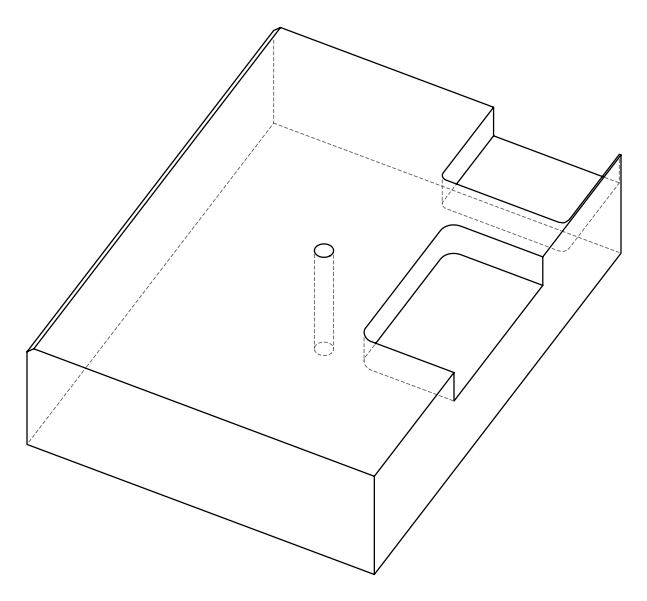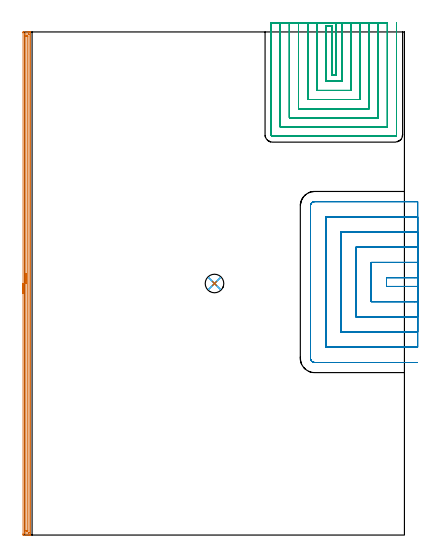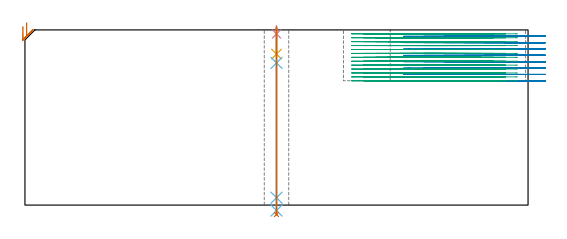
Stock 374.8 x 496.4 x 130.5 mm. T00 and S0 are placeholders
(PLAN: 7 operations, 6 tool changes, 117.7 min)
(1 AREA_MILL | FG_CHAMFER_SURFACE | UGT0205_001 | 12.11 min | 13591 mm3)
(2 MILL_SLOT | SLOT_PARTIAL_RECTANGULAR | UGT0201_094 | Follow Part, ap 5, ae 75% | 35.11 min | 692391 mm3)
(3 MILL_SLOT_1 | SLOT_PARTIAL_RECTANGULAR_1 | NXT0201_011 | Follow Part, ap 3, ae 75% | 69.19 min | 558273 mm3)
(4 SPOT_DRILL | STEP1HOLE | NXT0321_9005460120000 | 0.05 min | 188 mm3)
(5 DRILL_BLIND_HOLE_INTO_CENTER | STEP1HOLE | NXT0301_128 | 0.08 min | 1687 mm3)
(6 GUN_DRILL_THROUGH_HOLE | STEP1HOLE | UGT0307_008 | 0.64 min | 10740 mm3)
(7 DRILL_TO_ENLARGE_THROUGH_HOLE | STEP1HOLE | UGT0301_252 | 0.56 min | 21687 mm3)
(TOOL UGT0205_001 | Chamfer Mill 20 x 3 x 45 deg. | D20 FL50 Z2)
(TOOL UGT0201_094 | End mill 20 mm | D20 FL38 Z4)
(TOOL NXT0201_011 | ENDMILL 12mm [2P460-1200-NA 1630] | D12 FL38 Z6)
(TOOL NXT0321_9005460120000 | NC Spot Drill, 142deg, 12mm, Carbide, Uncoated | D12 PA142 FL30 Z2)
(TOOL NXT0301_128 | Carbide Drill 12mm [861.1-1200-036A1-GP GC34] | D12 PA150 FL37.4 Z2)
(TOOL UGT0307_008 | Gun Drill 11 mm | D11 PA130 FL24 Z1)
(TOOL UGT0301_252 | Twist Drill 18.3 mm | D18.3 PA118 FL135 Z2)
(OP 1 AREA_MILL)
G17 G21 G94 G90
T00 M6
G54
G17 G0 G90 X-1.5 Y238.2 S1061 M3
G43 Z140.5 H0
Z133.1
G94 G1 Y238.238 Z132.228 F250.
Y238.352 Z131.364
Y238.541 Z130.512
Y238.803 Z129.68
Y239.137 Z128.874
Y239.54 Z128.1
Y240.008 Z127.364
Y240.54 Z126.672
Y241.129 Z126.029
Y241.772 Z125.44
Y242.464 Z124.908
Y243.2 Z124.44
Y243.974 Z124.037
Y244.78 Z123.703
Y245.612 Z123.441
Y246.463 Z123.252
Y247.328 Z123.138
Y248.2 Z123.1
Y495.466
X-1.499 Y495.776 Z123.101
X-1.494 Y496.354 Z123.104
X-1.492 Y496.392 Z123.106
X-0.918 Y496.4 Z123.679
X2.645 Z127.24
X4.074 Z128.67
X4.427 Z129.022
X5.133 Z129.733
X5.439 Z130.038
X5.848 Y496.393 Z130.439
X5.897 Y496.39 Z130.488
X5.9 Y496.223 Z130.5
Y0.177
X5.897 Y0.01 Z130.488
X5.848 Y0.007 Z130.44
X5.439 Y0. Z130.038
X5.133 Z129.732
X4.427 Z129.022
X3.183 Z127.78
X1.755 Z126.35
X-0.918 Y0.001 Z123.679
X-1.165 Y0.003 Z123.432
X-1.492 Y0.008 Z123.106
X-1.494 Y0.046 Z123.104
X-1.499 Y0.624 Z123.101
X-1.5 Y1.208 Z123.1
Y248.2
X-0.086 Z124.514
X-0.085 Y494.106 Z124.515
X-0.081 Y494.224 Z124.519
X-0.072 Y494.39 Z124.528
X-0.027 Y494.393 Z124.573
X0.454 Y494.399 Z125.054
X4.017 Z128.617
X4.427 Y494.393 Z129.027
X4.478 Y494.39 Z129.078
X4.484 Y494.165 Z129.084
X4.485 Y494.047 Z129.085
Y2.294
X4.481 Y2.176 Z129.081
X4.472 Y2.01 Z129.072
X4.427 Y2.007 Z129.027
X3.946 Y2.001 Z128.546
X0.383 Z124.983
X-0.027 Y2.007 Z124.573
X-0.079 Y2.01 Z124.521
X-0.084 Y2.235 Z124.516
X-0.086 Y2.353 Z124.514
Y248.2
X1.328 Z125.928
X1.329 Y492.308 Z125.929
X1.331 Y492.361 Z125.931
X1.334 Y492.385 Z125.934
X1.336 Y492.39 Z125.936
X1.358 Y492.393 Z125.958
X1.557 Y492.399 Z126.157
X2.645 Z127.245
X2.844 Y492.396 Z127.444
X2.976 Y492.391 Z127.576
X3.065 Y492.386 Z127.665
X3.067 Y492.343 Z127.667
X3.069 Y492.201 Z127.669
X3.071 Y491.774 Z127.671
Y4.092
X3.069 Y4.039 Z127.669
X3.066 Y4.015 Z127.666
X3.064 Y4.01 Z127.664
X3.042 Y4.007 Z127.642
X2.843 Y4.001 Z127.443
X1.755 Z126.355
X1.556 Y4.004 Z126.156
X1.424 Y4.009 Z126.024
X1.335 Y4.014 Z125.935
X1.333 Y4.057 Z125.933
X1.331 Y4.199 Z125.931
X1.329 Y4.626 Z125.929
X1.328 Y248.2 Z125.928
Y249.072 Z125.967
Y249.936 Z126.08
Y250.788 Z126.269
Y251.62 Z126.532
Y252.426 Z126.865
Y253.2 Z127.268
Y253.936 Z127.737
Y254.628 Z128.268
Y255.271 Z128.857
Y255.86 Z129.501
Y256.392 Z130.193
Y256.86 Z130.928
Y257.263 Z131.702
Y257.597 Z132.508
Y257.859 Z133.34
Y258.048 Z134.192
Y258.162 Z135.057
Y258.2 Z135.928
G0 Z140.5
M5
M2
(OP 2 MILL_SLOT)
G17 G21 G94 G90
T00 M6
G54
G17 G0 G90 X387.8 Y254. S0 M3
G43 Z140.5 H0
Z125.762
G94 G1 X384.8 F250.
X357.1 F500.
Y245.3
X384.8
X387.8 F250.
Y269.
X384.8
X342.1 F500.
Y230.3
X384.8
X387.8 F250.
Y284.
X384.8
X327.1 F500.
Y215.3
X384.8
X387.8 F250.
Y299.
X384.8
X312.1 F500.
Y200.3
X384.8
X387.8 F250.
Y314.
X384.8
X297.1 F500.
Y185.3
X384.8
X387.8 F250.
Y329.
X384.8
X286.2 F500.
G3 X282.1 Y324.9 R4.1
G1 Y174.4
G3 X286.2 Y170.3 R4.1
G1 X384.8
X387.8 F250.
G0 Y254. Z121.025
G1 X384.8
X357.1 F500.
Y245.3
X384.8
X387.8 F250.
Y269.
X384.8
X342.1 F500.
Y230.3
X384.8
X387.8 F250.
Y284.
X384.8
X327.1 F500.
Y215.3
X384.8
X387.8 F250.
Y299.
X384.8
X312.1 F500.
Y200.3
X384.8
X387.8 F250.
Y314.
X384.8
X297.1 F500.
Y185.3
X384.8
X387.8 F250.
Y329.
X384.8
X286.2 F500.
G3 X282.1 Y324.9 R4.1
G1 Y174.4
G3 X286.2 Y170.3 R4.1
G1 X384.8
X387.8 F250.
G0 Y254. Z116.287
G1 X384.8
X357.1 F500.
Y245.3
X384.8
X387.8 F250.
Y269.
X384.8
X342.1 F500.
Y230.3
X384.8
X387.8 F250.
Y284.
X384.8
X327.1 F500.
Y215.3
X384.8
X387.8 F250.
Y299.
X384.8
X312.1 F500.
Y200.3
X384.8
X387.8 F250.
Y314.
X384.8
X297.1 F500.
Y185.3
X384.8
X387.8 F250.
Y329.
X384.8
X286.2 F500.
G3 X282.1 Y324.9 R4.1
G1 Y174.4
G3 X286.2 Y170.3 R4.1
G1 X384.8
X387.8 F250.
G0 Y254. Z111.55
G1 X384.8
X357.1 F500.
Y245.3
X384.8
X387.8 F250.
Y269.
X384.8
X342.1 F500.
Y230.3
X384.8
X387.8 F250.
Y284.
X384.8
X327.1 F500.
Y215.3
X384.8
X387.8 F250.
Y299.
X384.8
X312.1 F500.
Y200.3
X384.8
X387.8 F250.
Y314.
X384.8
X297.1 F500.
Y185.3
X384.8
X387.8 F250.
Y329.
X384.8
X286.2 F500.
G3 X282.1 Y324.9 R4.1
G1 Y174.4
G3 X286.2 Y170.3 R4.1
G1 X384.8
X387.8 F250.
G0 Y254. Z106.812
G1 X384.8
X357.1 F500.
Y245.3
X384.8
X387.8 F250.
Y269.
X384.8
X342.1 F500.
Y230.3
X384.8
X387.8 F250.
Y284.
X384.8
X327.1 F500.
Y215.3
X384.8
X387.8 F250.
Y299.
X384.8
X312.1 F500.
Y200.3
X384.8
X387.8 F250.
Y314.
X384.8
X297.1 F500.
Y185.3
X384.8
X387.8 F250.
Y329.
X384.8
X286.2 F500.
G3 X282.1 Y324.9 R4.1
G1 Y174.4
G3 X286.2 Y170.3 R4.1
G1 X384.8
X387.8 F250.
G0 Y254. Z102.075
G1 X384.8
X357.1 F500.
Y245.3
X384.8
X387.8 F250.
Y269.
X384.8
X342.1 F500.
Y230.3
X384.8
X387.8 F250.
Y284.
X384.8
X327.1 F500.
Y215.3
X384.8
X387.8 F250.
Y299.
X384.8
X312.1 F500.
Y200.3
X384.8
X387.8 F250.
Y314.
X384.8
X297.1 F500.
Y185.3
X384.8
X387.8 F250.
Y329.
X384.8
X286.2 F500.
G3 X282.1 Y324.9 R4.1
G1 Y174.4
G3 X286.2 Y170.3 R4.1
G1 X384.8
X387.8 F250.
G0 Y254. Z97.337
G1 X384.8
X357.1 F500.
Y245.3
X384.8
X387.8 F250.
Y269.
X384.8
X342.1 F500.
Y230.3
X384.8
X387.8 F250.
Y284.
X384.8
X327.1 F500.
Y215.3
X384.8
X387.8 F250.
Y299.
X384.8
X312.1 F500.
Y200.3
X384.8
X387.8 F250.
Y314.
X384.8
X297.1 F500.
Y185.3
X384.8
X387.8 F250.
Y329.
X384.8
X286.2 F500.
G3 X282.1 Y324.9 R4.1
G1 Y174.4
G3 X286.2 Y170.3 R4.1
G1 X384.8
X387.8 F250.
G0 Y254. Z92.6
G1 X384.8
X357.1 F500.
Y245.3
X384.8
X387.8 F250.
Y269.
X384.8
X342.1 F500.
Y230.3
X384.8
X387.8 F250.
Y284.
X384.8
X327.1 F500.
Y215.3
X384.8
X387.8 F250.
Y299.
X384.8
X312.1 F500.
Y200.3
X384.8
X387.8 F250.
Y314.
X384.8
X297.1 F500.
Y185.3
X384.8
X387.8 F250.
Y329.
X384.8
X286.2 F500.
G3 X282.1 Y324.9 R4.1
G1 Y174.4
G3 X286.2 Y170.3 R4.1
G1 X384.8
X387.8 F250.
G0 Z140.5
M5
M2
(OP 3 MILL_SLOT_1)
G17 G21 G94 G90
T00 M6
G54
G17 G0 G90 X307. Y505.4 S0 M3
G43 Z140.5 H1
Z127.585
G94 G1 Y502.4 F250.
Y453.7 F500.
X303.3
Y502.4
X297.3
Y447.7
X313.
Y502.4
Y505.4 F250.
X288.3
Y502.4
Y438.7 F500.
X322.
Y502.4
Y505.4 F250.
X279.3
Y502.4
Y429.7 F500.
X331.
Y502.4
Y505.4 F250.
X270.3
Y502.4
Y420.7 F500.
X340.
Y502.4
Y505.4 F250.
X261.3
Y502.4
Y411.7 F500.
X349.
Y502.4
Y505.4 F250.
X252.3
Y502.4
Y402.7 F500.
X358.
Y502.4
Y505.4 F250.
X243.3
Y502.4
Y394.9 F500.
G3 X244.5 Y393.7 R1.2
G1 X365.8
G3 X367. Y394.9 R1.2
G1 Y502.4
Y505.4 F250.
G0 X307. Z124.669
G1 Y502.4
Y453.7 F500.
X303.3
Y502.4
X297.3
Y447.7
X313.
Y502.4
Y505.4 F250.
X288.3
Y502.4
Y438.7 F500.
X322.
Y502.4
Y505.4 F250.
X279.3
Y502.4
Y429.7 F500.
X331.
Y502.4
Y505.4 F250.
X270.3
Y502.4
Y420.7 F500.
X340.
Y502.4
Y505.4 F250.
X261.3
Y502.4
Y411.7 F500.
X349.
Y502.4
Y505.4 F250.
X252.3
Y502.4
Y402.7 F500.
X358.
Y502.4
Y505.4 F250.
X243.3
Y502.4
Y394.9 F500.
G3 X244.5 Y393.7 R1.2
G1 X365.8
G3 X367. Y394.9 R1.2
G1 Y502.4
Y505.4 F250.
G0 X307. Z121.754
G1 Y502.4
Y453.7 F500.
X303.3
Y502.4
X297.3
Y447.7
X313.
Y502.4
Y505.4 F250.
X288.3
Y502.4
Y438.7 F500.
X322.
Y502.4
Y505.4 F250.
X279.3
Y502.4
Y429.7 F500.
X331.
Y502.4
Y505.4 F250.
X270.3
Y502.4
Y420.7 F500.
X340.
Y502.4
Y505.4 F250.
X261.3
Y502.4
Y411.7 F500.
X349.
Y502.4
Y505.4 F250.
X252.3
Y502.4
Y402.7 F500.
X358.
Y502.4
Y505.4 F250.
X243.3
Y502.4
Y394.9 F500.
G3 X244.5 Y393.7 R1.2
G1 X365.8
G3 X367. Y394.9 R1.2
G1 Y502.4
Y505.4 F250.
G0 X307. Z118.838
G1 Y502.4
Y453.7 F500.
X303.3
Y502.4
X297.3
Y447.7
X313.
Y502.4
Y505.4 F250.
X288.3
Y502.4
Y438.7 F500.
X322.
Y502.4
Y505.4 F250.
X279.3
Y502.4
Y429.7 F500.
X331.
Y502.4
Y505.4 F250.
X270.3
Y502.4
Y420.7 F500.
X340.
Y502.4
Y505.4 F250.
X261.3
Y502.4
Y411.7 F500.
X349.
Y502.4
Y505.4 F250.
X252.3
Y502.4
Y402.7 F500.
X358.
Y502.4
Y505.4 F250.
X243.3
Y502.4
Y394.9 F500.
G3 X244.5 Y393.7 R1.2
G1 X365.8
G3 X367. Y394.9 R1.2
G1 Y502.4
Y505.4 F250.
G0 X307. Z115.923
G1 Y502.4
Y453.7 F500.
X303.3
Y502.4
X297.3
Y447.7
X313.
Y502.4
Y505.4 F250.
X288.3
Y502.4
Y438.7 F500.
X322.
Y502.4
Y505.4 F250.
X279.3
Y502.4
Y429.7 F500.
X331.
Y502.4
Y505.4 F250.
X270.3
Y502.4
Y420.7 F500.
X340.
Y502.4
Y505.4 F250.
X261.3
Y502.4
Y411.7 F500.
X349.
Y502.4
Y505.4 F250.
X252.3
Y502.4
Y402.7 F500.
X358.
Y502.4
Y505.4 F250.
X243.3
Y502.4
Y394.9 F500.
G3 X244.5 Y393.7 R1.2
G1 X365.8
G3 X367. Y394.9 R1.2
G1 Y502.4
Y505.4 F250.
G0 X307. Z113.008
G1 Y502.4
Y453.7 F500.
X303.3
Y502.4
X297.3
Y447.7
X313.
Y502.4
Y505.4 F250.
X288.3
Y502.4
Y438.7 F500.
X322.
Y502.4
Y505.4 F250.
X279.3
Y502.4
Y429.7 F500.
X331.
Y502.4
Y505.4 F250.
X270.3
Y502.4
Y420.7 F500.
X340.
Y502.4
Y505.4 F250.
X261.3
Y502.4
Y411.7 F500.
X349.
Y502.4
Y505.4 F250.
X252.3
Y502.4
Y402.7 F500.
X358.
Y502.4
Y505.4 F250.
X243.3
Y502.4
Y394.9 F500.
G3 X244.5 Y393.7 R1.2
G1 X365.8
G3 X367. Y394.9 R1.2
G1 Y502.4
Y505.4 F250.
G0 X307. Z110.092
G1 Y502.4
Y453.7 F500.
X303.3
Y502.4
X297.3
Y447.7
X313.
Y502.4
Y505.4 F250.
X288.3
Y502.4
Y438.7 F500.
X322.
Y502.4
Y505.4 F250.
X279.3
Y502.4
Y429.7 F500.
X331.
Y502.4
Y505.4 F250.
X270.3
Y502.4
Y420.7 F500.
X340.
Y502.4
Y505.4 F250.
X261.3
Y502.4
Y411.7 F500.
X349.
Y502.4
Y505.4 F250.
X252.3
Y502.4
Y402.7 F500.
X358.
Y502.4
Y505.4 F250.
X243.3
Y502.4
Y394.9 F500.
G3 X244.5 Y393.7 R1.2
G1 X365.8
G3 X367. Y394.9 R1.2
G1 Y502.4
Y505.4 F250.
G0 X307. Z107.177
G1 Y502.4
Y453.7 F500.
X303.3
Y502.4
X297.3
Y447.7
X313.
Y502.4
Y505.4 F250.
X288.3
Y502.4
Y438.7 F500.
X322.
Y502.4
Y505.4 F250.
X279.3
Y502.4
Y429.7 F500.
X331.
Y502.4
Y505.4 F250.
X270.3
Y502.4
Y420.7 F500.
X340.
Y502.4
Y505.4 F250.
X261.3
Y502.4
Y411.7 F500.
X349.
Y502.4
Y505.4 F250.
X252.3
Y502.4
Y402.7 F500.
X358.
Y502.4
Y505.4 F250.
X243.3
Y502.4
Y394.9 F500.
G3 X244.5 Y393.7 R1.2
G1 X365.8
G3 X367. Y394.9 R1.2
G1 Y502.4
Y505.4 F250.
G0 X307. Z104.262
G1 Y502.4
Y453.7 F500.
X303.3
Y502.4
X297.3
Y447.7
X313.
Y502.4
Y505.4 F250.
X288.3
Y502.4
Y438.7 F500.
X322.
Y502.4
Y505.4 F250.
X279.3
Y502.4
Y429.7 F500.
X331.
Y502.4
Y505.4 F250.
X270.3
Y502.4
Y420.7 F500.
X340.
Y502.4
Y505.4 F250.
X261.3
Y502.4
Y411.7 F500.
X349.
Y502.4
Y505.4 F250.
X252.3
Y502.4
Y402.7 F500.
X358.
Y502.4
Y505.4 F250.
X243.3
Y502.4
Y394.9 F500.
G3 X244.5 Y393.7 R1.2
G1 X365.8
G3 X367. Y394.9 R1.2
G1 Y502.4
Y505.4 F250.
G0 X307. Z101.346
G1 Y502.4
Y453.7 F500.
X303.3
Y502.4
X297.3
Y447.7
X313.
Y502.4
Y505.4 F250.
X288.3
Y502.4
Y438.7 F500.
X322.
Y502.4
Y505.4 F250.
X279.3
Y502.4
Y429.7 F500.
X331.
Y502.4
Y505.4 F250.
X270.3
Y502.4
Y420.7 F500.
X340.
Y502.4
Y505.4 F250.
X261.3
Y502.4
Y411.7 F500.
X349.
Y502.4
Y505.4 F250.
X252.3
Y502.4
Y402.7 F500.
X358.
Y502.4
Y505.4 F250.
X243.3
Y502.4
Y394.9 F500.
G3 X244.5 Y393.7 R1.2
G1 X365.8
G3 X367. Y394.9 R1.2
G1 Y502.4
Y505.4 F250.
G0 X307. Z98.431
G1 Y502.4
Y453.7 F500.
X303.3
Y502.4
X297.3
Y447.7
X313.
Y502.4
Y505.4 F250.
X288.3
Y502.4
Y438.7 F500.
X322.
Y502.4
Y505.4 F250.
X279.3
Y502.4
Y429.7 F500.
X331.
Y502.4
Y505.4 F250.
X270.3
Y502.4
Y420.7 F500.
X340.
Y502.4
Y505.4 F250.
X261.3
Y502.4
Y411.7 F500.
X349.
Y502.4
Y505.4 F250.
X252.3
Y502.4
Y402.7 F500.
X358.
Y502.4
Y505.4 F250.
X243.3
Y502.4
Y394.9 F500.
G3 X244.5 Y393.7 R1.2
G1 X365.8
G3 X367. Y394.9 R1.2
G1 Y502.4
Y505.4 F250.
G0 X307. Z95.515
G1 Y502.4
Y453.7 F500.
X303.3
Y502.4
X297.3
Y447.7
X313.
Y502.4
Y505.4 F250.
X288.3
Y502.4
Y438.7 F500.
X322.
Y502.4
Y505.4 F250.
X279.3
Y502.4
Y429.7 F500.
X331.
Y502.4
Y505.4 F250.
X270.3
Y502.4
Y420.7 F500.
X340.
Y502.4
Y505.4 F250.
X261.3
Y502.4
Y411.7 F500.
X349.
Y502.4
Y505.4 F250.
X252.3
Y502.4
Y402.7 F500.
X358.
Y502.4
Y505.4 F250.
X243.3
Y502.4
Y394.9 F500.
G3 X244.5 Y393.7 R1.2
G1 X365.8
G3 X367. Y394.9 R1.2
G1 Y502.4
Y505.4 F250.
G0 X307. Z92.6
G1 Y502.4
Y453.7 F500.
X303.3
Y502.4
X297.3
Y447.7
X313.
Y502.4
Y505.4 F250.
X288.3
Y502.4
Y438.7 F500.
X322.
Y502.4
Y505.4 F250.
X279.3
Y502.4
Y429.7 F500.
X331.
Y502.4
Y505.4 F250.
X270.3
Y502.4
Y420.7 F500.
X340.
Y502.4
Y505.4 F250.
X261.3
Y502.4
Y411.7 F500.
X349.
Y502.4
Y505.4 F250.
X252.3
Y502.4
Y402.7 F500.
X358.
Y502.4
Y505.4 F250.
X243.3
Y502.4
Y394.9 F500.
G3 X244.5 Y393.7 R1.2
G1 X365.8
G3 X367. Y394.9 R1.2
G1 Y502.4
Y505.4 F250.
G0 Z140.5
M5
M2
(OP 4 SPOT_DRILL)
G17 G21 G94 G90
T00 M6
G54
G17 G0 G90 X187.4 Y248.2 S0 M3
G43 Z140.5 H0
G94 G81 G98 Z127.5 F250. R133.5
G80
M5
M2
(OP 5 DRILL_BLIND_HOLE_INTO_CENTER)
G17 G21 G94 G90
T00 M6
G54
G17 G0 G90 X187.4 Y248.2 S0 M3
G43 Z140.5 H1
G94 G81 G98 Z112.5 F250. R132.5
G80
M5
M2
(OP 6 GUN_DRILL_THROUGH_HOLE)
G17 G21 G94 G90
T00 M6
G54
G17 G0 G90 X187.4 Y248.2 M8
G43 Z140.5 H0
Z125.64
S716 M3
G94 G1 Z105.909 F125. M26
G4 X.084
Z5.5 F250.
G4 X.084
Z-4.065 F125.
G4 X.084
M5
M9
G0 Z125.64
Z140.5
M2
(OP 7 DRILL_TO_ENLARGE_THROUGH_HOLE)
G17 G21 G94 G90
T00 M6
G54
G17 G0 G90 X187.4 Y248.2 S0 M3
G43 Z140.5 H0
G94 G73 G98 Z-6.998 F250. Q17.187 R132.5
G80
M5
M2
